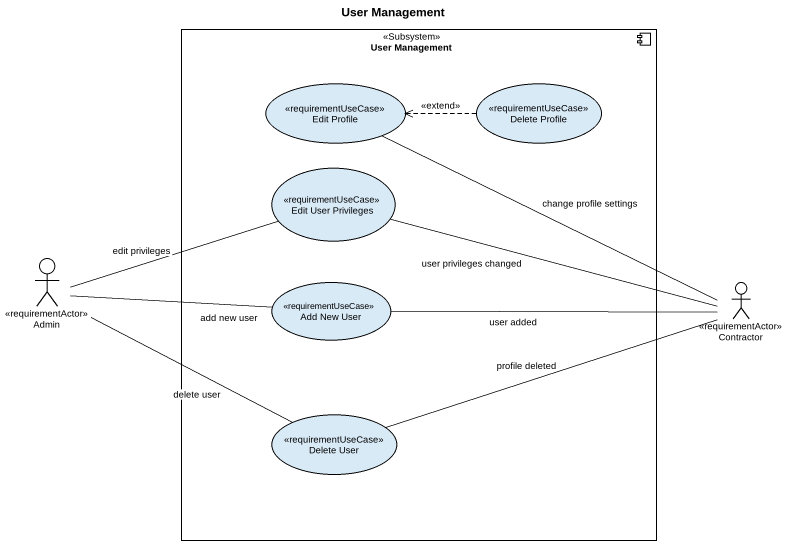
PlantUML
@startuml
title User Management
component "User Management" as User_Management <<Subsystem>> {
  usecase "Edit Profile" as Edit_Profile <<requirementUseCase>>
  usecase "Delete Profile" as Delete_Profile <<requirementUseCase>>
  usecase "Edit User Privileges" as Edit_User_Privileges <<requirementUseCase>>
  usecase "Add New User" as Add_New_User <<requirementUseCase>>
  usecase "Delete User" as Delete_User <<requirementUseCase>>
}
actor Admin <<requirementActor>>
actor Contractor <<requirementActor>>
Delete_Profile .left.> Edit_Profile : <<extend>>
Admin -right- Edit_User_Privileges : edit privileges
Admin -right- Add_New_User : add new user
Admin -right- Delete_User : delete user
Contractor -left- Edit_Profile : change profile settings
Contractor -left- Edit_User_Privileges : user privileges changed
Contractor -left- Add_New_User : user added
Contractor -left- Delete_User : profile deleted
@enduml
